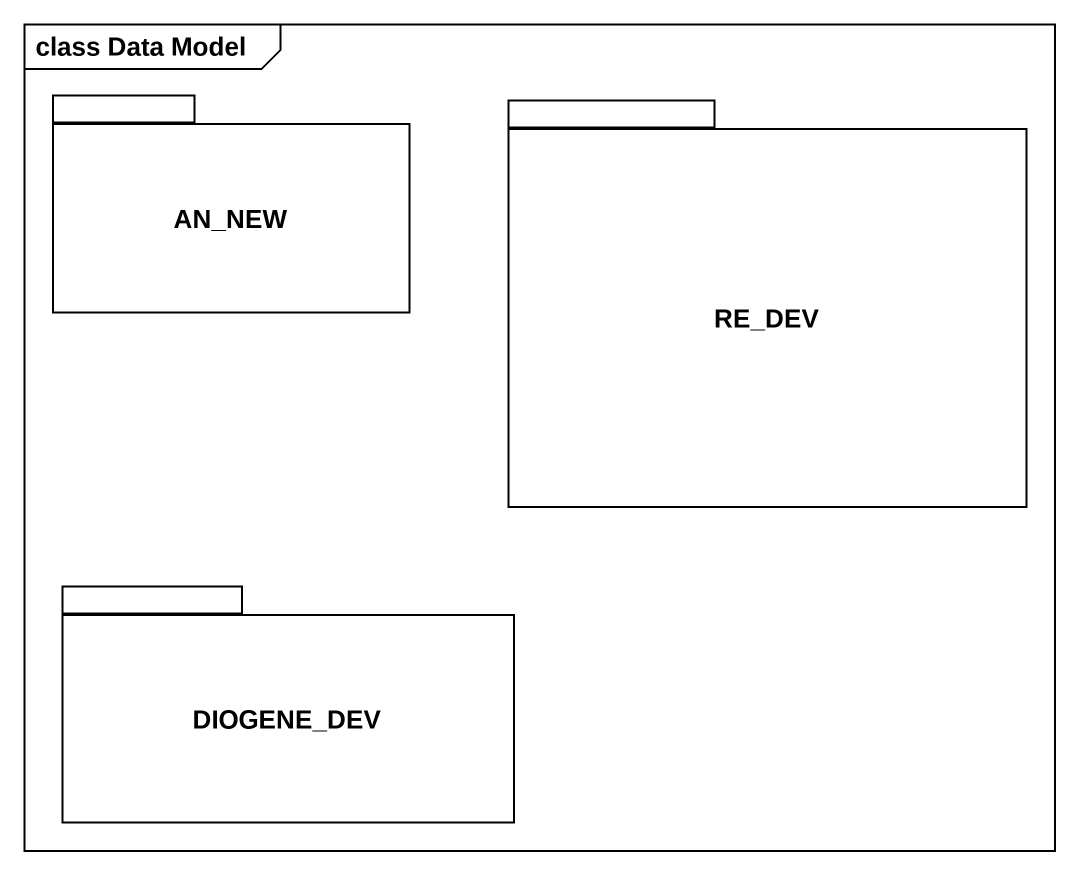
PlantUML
@startuml
mainframe class Data Model
package AN_NEW {
}
package RE_DEV {
}
package DIOGENE_DEV {
}
@enduml
